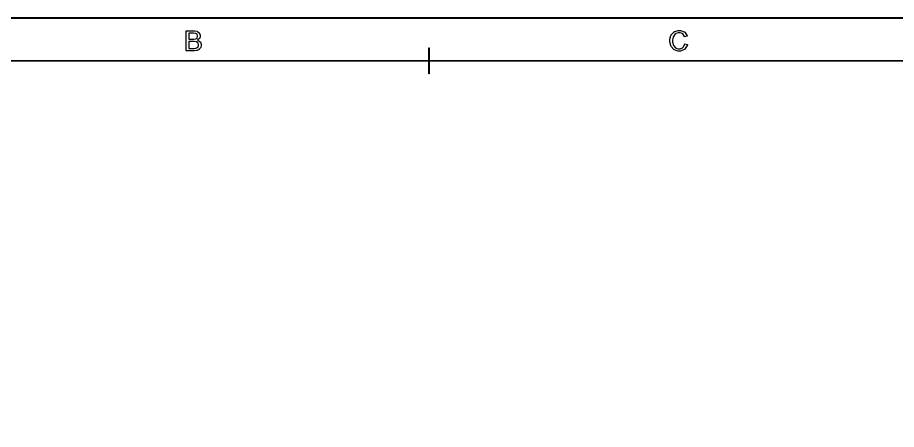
# Model space of a CAD drawing. Header units: inches. Extents: x 0.54 to 10.46, y 0.74 to 7.76.
# Drawn here: x 3.037 to 6.464, y 6.155 to 7.761 of the extents above; entities that cross this region are included whole.
import ezdxf

# ---------------------------------------------------------------- set-up
doc = ezdxf.new("R2010")
doc.units = ezdxf.units.IN
doc.header["$MEASUREMENT"] = 0

# ---------------------------------------------------------------- blocks, each defined once
blk = doc.blocks.new('block 2')
at = {"color": 7, "lineweight": 25, "true_color": 0xffffff}
blk.add_lwpolyline([(0.8729, 0.9096), (10.2943, 0.9096), (10.2943, 7.5904), (0.8729, 7.5904), (0.8729, 0.9096)], dxfattribs=at)
blk = doc.blocks.new('block 3')
at = {"color": 7, "lineweight": 25, "true_color": 0xffffff}
blk.add_lwpolyline([(10.296, 0.9061), (0.8712, 0.9061), (0.8707, 0.9061), (0.8694, 0.9074), (0.8694, 0.9078), (0.8694, 7.5922), (0.8694, 7.5926), (0.8707, 7.5939), (0.8712, 7.5939), (10.296, 7.5939), (10.2964, 7.5939), (10.2977, 7.5926), (10.2977, 7.5922), (10.2977, 0.9078), (10.2977, 0.9074), (10.2964, 0.9061), (10.296, 0.9061)], dxfattribs=at)
blk = doc.blocks.new('block 20')
at = {"color": 7, "lineweight": 25, "true_color": 0xffffff}
blk.add_lwpolyline([(4.6411, 7.5414), (4.6409, 7.5414), (4.6404, 7.5419), (4.6404, 7.542), (4.6404, 7.6423), (4.6404, 7.6425), (4.6409, 7.643), (4.6411, 7.643), (4.6412, 7.643), (4.6418, 7.6425), (4.6418, 7.6423), (4.6418, 7.542), (4.6418, 7.5419), (4.6412, 7.5414), (4.6411, 7.5414)], dxfattribs=at)
blk = doc.blocks.new('block 25')
at = {"color": 7, "lineweight": 25, "true_color": 0xffffff}
blk.add_lwpolyline([(3.7049, 7.6409), (3.7243, 7.6409), (3.726, 7.6409), (3.731, 7.6412), (3.7314, 7.6412), (3.7319, 7.6413), (3.7368, 7.6432), (3.7373, 7.6434), (3.7377, 7.6437), (3.741, 7.6473), (3.7412, 7.6477), (3.7415, 7.6482), (3.7428, 7.6527), (3.7428, 7.6542), (3.7428, 7.6561), (3.7409, 7.6613), (3.7405, 7.6618), (3.7402, 7.6624), (3.735, 7.6661), (3.7343, 7.6664), (3.7336, 7.6666), (3.7256, 7.6676), (3.723, 7.6676), (3.7049, 7.6676), (3.7049, 7.6409)], dxfattribs=at)
blk = doc.blocks.new('block 26')
at = {"color": 7, "lineweight": 25, "true_color": 0xffffff}
blk.add_lwpolyline([(3.7049, 7.6768), (3.7218, 7.6768), (3.7242, 7.6768), (3.7311, 7.6776), (3.7316, 7.6777), (3.7322, 7.678), (3.7372, 7.6812), (3.7375, 7.6816), (3.7378, 7.6821), (3.7395, 7.6869), (3.7395, 7.6884), (3.7395, 7.6902), (3.7379, 7.6947), (3.7377, 7.6952), (3.7373, 7.6957), (3.7329, 7.6991), (3.7323, 7.6992), (3.7317, 7.6994), (3.7233, 7.7003), (3.7205, 7.7003), (3.7049, 7.7003), (3.7049, 7.6768)], dxfattribs=at)
blk = doc.blocks.new('block 27')
at = {"color": 7, "lineweight": 25, "true_color": 0xffffff}
blk.add_lwpolyline([(3.6946, 7.6317), (3.6946, 7.7095), (3.7239, 7.7095), (3.7274, 7.7095), (3.7372, 7.7076), (3.7381, 7.7071), (3.739, 7.7068), (3.7461, 7.7007), (3.7466, 7.6999), (3.7471, 7.6991), (3.7496, 7.692), (3.7496, 7.6896), (3.7496, 7.6873), (3.7474, 7.681), (3.7469, 7.6802), (3.7464, 7.6795), (3.7397, 7.6736), (3.7387, 7.6731), (3.7399, 7.6728), (3.749, 7.6669), (3.7496, 7.666), (3.7502, 7.6652), (3.7534, 7.657), (3.7534, 7.6542), (3.7534, 7.6518), (3.7515, 7.6449), (3.7511, 7.6441), (3.7507, 7.6433), (3.746, 7.6373), (3.7454, 7.6368), (3.7448, 7.6364), (3.7377, 7.6332), (3.7369, 7.633), (3.736, 7.6328), (3.7272, 7.6317), (3.7243, 7.6317), (3.6946, 7.6317)], dxfattribs=at)
blk = doc.blocks.new('block 28')
at = {"color": 7, "lineweight": 25, "true_color": 0xffffff}
blk.add_lwpolyline([(5.6392, 7.659), (5.6496, 7.6564), (5.649, 7.6542), (5.6393, 7.6382), (5.6379, 7.637), (5.6365, 7.636), (5.6221, 7.6304), (5.6173, 7.6304), (5.6122, 7.6304), (5.5982, 7.6347), (5.5969, 7.6355), (5.5955, 7.6363), (5.5855, 7.6487), (5.5849, 7.6503), (5.5842, 7.652), (5.5808, 7.6664), (5.5808, 7.6712), (5.5808, 7.6765), (5.5846, 7.6909), (5.5854, 7.6924), (5.5861, 7.6939), (5.5971, 7.7054), (5.5986, 7.7062), (5.6, 7.707), (5.6131, 7.7108), (5.6175, 7.7108), (5.6224, 7.7108), (5.6358, 7.7059), (5.6371, 7.7049), (5.6384, 7.7039), (5.6477, 7.69), (5.6482, 7.6882), (5.6381, 7.6858), (5.6376, 7.6872), (5.6311, 7.6975), (5.6302, 7.6981), (5.6294, 7.6988), (5.6202, 7.702), (5.6173, 7.702), (5.6135, 7.702), (5.6033, 7.6985), (5.6023, 7.6978), (5.6013, 7.6971), (5.5942, 7.6874), (5.5938, 7.6862), (5.5934, 7.685), (5.5914, 7.6747), (5.5914, 7.6712), (5.5914, 7.6669), (5.5938, 7.6552), (5.5943, 7.6539), (5.5947, 7.6527), (5.6022, 7.6435), (5.6033, 7.6429), (5.6042, 7.6423), (5.6134, 7.6392), (5.6165, 7.6392), (5.6201, 7.6392), (5.6301, 7.6433), (5.6311, 7.6442), (5.6321, 7.645), (5.6389, 7.6573), (5.6392, 7.659)], dxfattribs=at)
blk = doc.blocks.new('block 52')
at = {"color": 7, "lineweight": 25, "true_color": 0xffffff}
blk.add_lwpolyline([(0.5387, 0.7425), (10.4614, 0.7425), (10.4614, 7.7575), (0.5387, 7.7575), (0.5387, 0.7425)], dxfattribs=at)
blk = doc.blocks.new('block 53')
at = {"color": 7, "lineweight": 25, "true_color": 0xffffff}
blk.add_lwpolyline([(10.4631, 0.739), (0.5369, 0.739), (0.5365, 0.739), (0.5352, 0.7403), (0.5352, 0.7407), (0.5352, 7.7593), (0.5352, 7.7597), (0.5365, 7.761), (0.5369, 7.761), (10.4631, 7.761), (10.4635, 7.761), (10.4648, 7.7597), (10.4648, 7.7593), (10.4648, 0.7407), (10.4648, 0.7403), (10.4635, 0.739), (10.4631, 0.739)], dxfattribs=at)

msp = doc.modelspace()

# ---------------------------------------------------------------- block references
for name in ['block 53', 'block 52', 'block 27', 'block 28', 'block 26', 'block 25', 'block 20', 'block 3', 'block 2']:
    msp.add_blockref(name, (0, 0))

doc.saveas('drawing.dxf')
